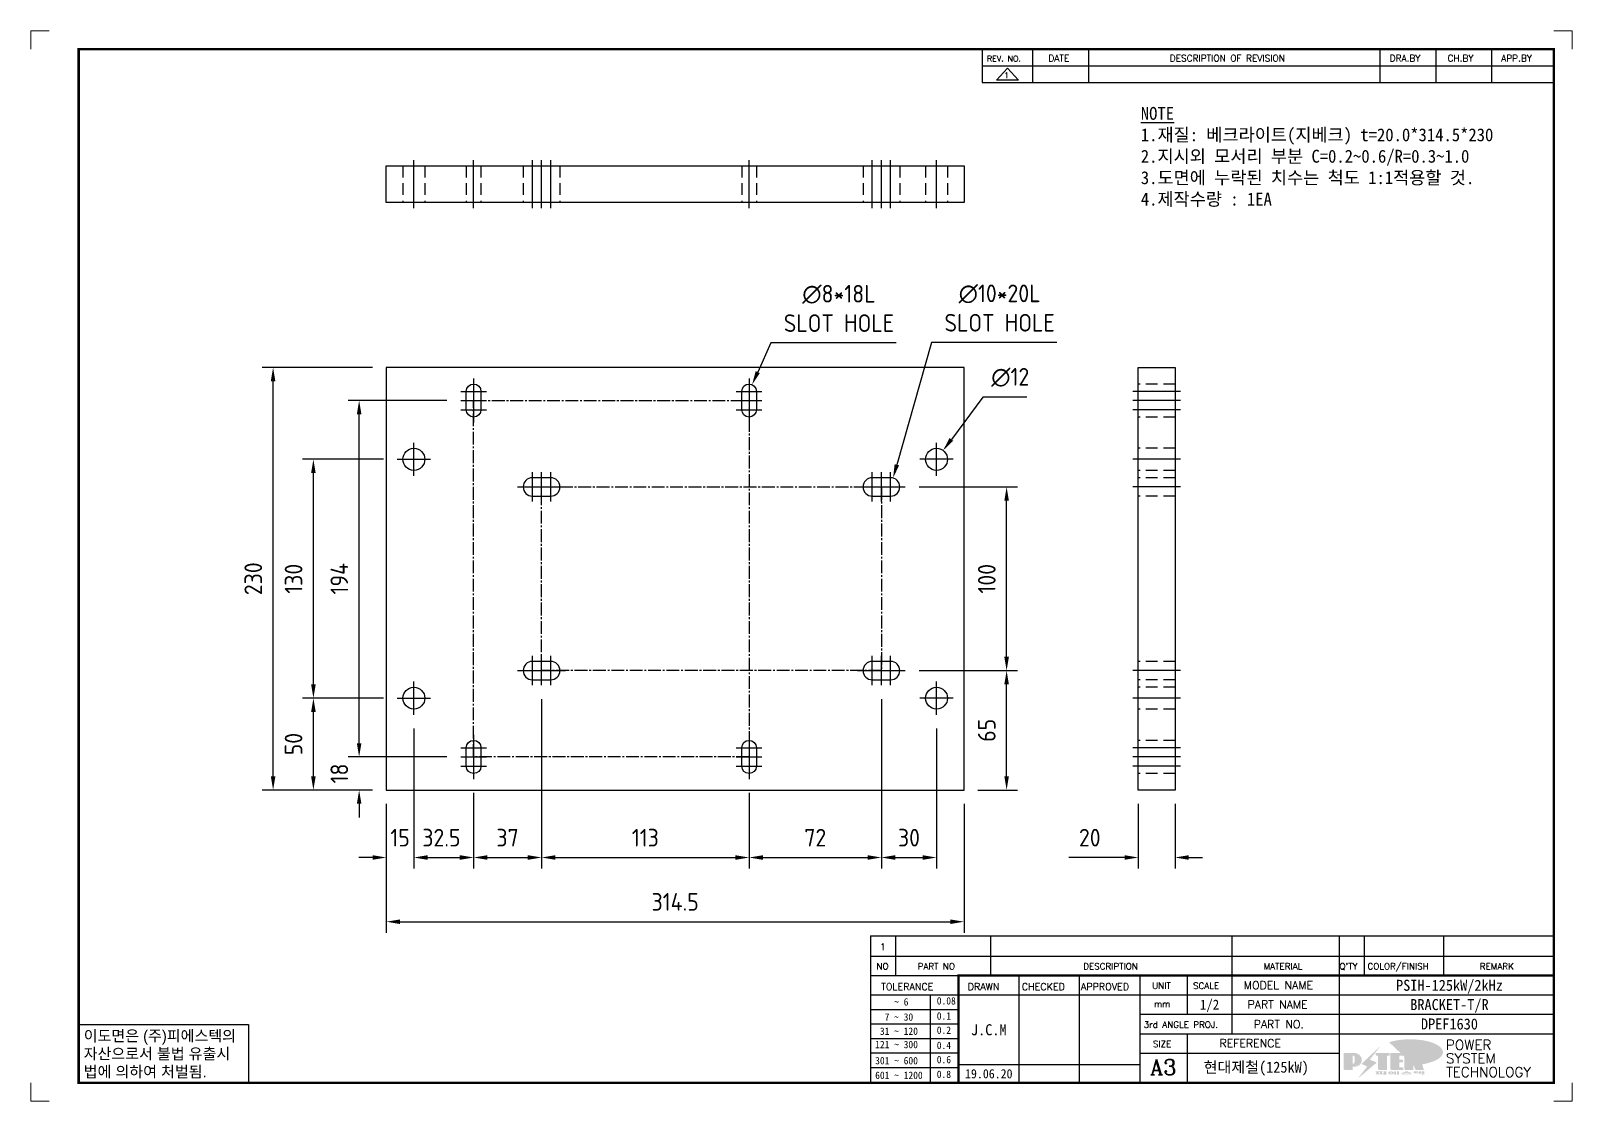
# Model space of a CAD drawing. Header units: millimetres. Extents: x 352 to 10586, y 0 to 3040.
# Drawn here: x 9747 to 10586, y 0 to 583 of the extents above; entities that cross this region are included whole.
import ezdxf
from ezdxf.enums import TextEntityAlignment as Align

# ---------------------------------------------------------------- set-up
doc = ezdxf.new("R2010")
doc.units = ezdxf.units.MM
for name, pattern in [('CENTER', [50.8, 31.75, -6.35, 6.35, -6.35]), ('CENTER1', [10, 7, -1, 1, -1]), ('HIDDEN', [9.525, 6.35, -3.175])]:
    doc.linetypes.add(name, pattern=pattern)
doc.layers.add('FORMAT-1', color=7, linetype='Continuous')
doc.layers.add('line', color=3, linetype='Continuous')
doc.styles.add('h1', font='')
doc.styles.add('HAN', font='')
doc.styles.add('RC', font='ROMANC.SHX')
doc.styles.add('ROMANT', font='romant')
doc.styles.add('RT', font='ROMANT.SHX', dxfattribs={"oblique": 15})
doc.styles.get("Standard").update_dxf_attribs({"font": 'ISOCP.SHX', "bigfont": 'WHGTXT.SHX'})
doc.styles.get('h1').set_extended_font_data('New Gulim')
doc.styles.get('HAN').set_extended_font_data('GulimChe')
doc.dimstyles.new('PS-3', dxfattribs={"dimscale": 3, "dimtxt": 3.2, "dimasz": 2.5, "dimexe": 2, "dimexo": 2.5, "dimgap": 2, "dimtad": 1, "dimtoh": 1, "dimrnd": 0.05, "dimzin": 12, "dimdsep": 46, "dimtxsty": 'Standard', "dimcen": 0, "dimclrt": 2, "dimazin": 3, "dimtfac": 1, "dimtofl": 0, "dimtmove": 0, "dimatfit": 3, "dimfxl": 0, "dimtolj": 1, "dimtzin": 0, "dimarcsym": 0})

# ---------------------------------------------------------------- blocks, each defined once
blk = doc.blocks.new('*D386')
at = {"color": 0, "lineweight": -2}
for p, q in [((9940.42, 161.86), (9940.42, 91.68)), ((10254.92, 161.86), (10254.92, 91.68)), ((9947.92, 97.68), (10247.42, 97.68))]:
    blk.add_line(p, q, dxfattribs=at)
at = {"color": 0}
for points in [[(9947.92, 98.93), (9947.92, 96.43), (9940.42, 97.68)], [(10247.42, 98.93), (10247.42, 96.43), (10254.92, 97.68)]]:
    blk.add_solid(points, dxfattribs=at)
at = {"layer": 'Defpoints', "color": 0}
for p in [(9940.42, 169.36), (10254.92, 169.36), (10254.92, 97.68)]:
    blk.add_point(p, dxfattribs=at)
at = {"color": 2, "insert": (10097.67, 108.48), "char_height": 9.6, "attachment_point": 5}
blk.add_mtext('\\A1;314.5', dxfattribs=at)
blk = doc.blocks.new('*D387')
at = {"color": 0, "lineweight": -2}
for p, q in [((9955.42, 202.86), (9955.42, 126.63)), ((9940.42, 161.86), (9940.42, 126.63)), ((9932.92, 132.63), (9925.42, 132.63)), ((9962.92, 132.63), (9970.42, 132.63))]:
    blk.add_line(p, q, dxfattribs=at)
at = {"color": 0}
for points in [[(9932.92, 133.88), (9932.92, 131.38), (9940.42, 132.63)], [(9962.92, 133.88), (9962.92, 131.38), (9955.42, 132.63)]]:
    blk.add_solid(points, dxfattribs=at)
at = {"layer": 'Defpoints', "color": 0}
for p in [(9955.42, 210.36), (9940.42, 169.36), (9955.42, 132.63)]:
    blk.add_point(p, dxfattribs=at)
at = {"color": 2, "insert": (9947.92, 143.43), "char_height": 9.6, "attachment_point": 5}
blk.add_mtext('\\A1;15', dxfattribs=at)
blk = doc.blocks.new('*D388')
at = {"color": 0, "lineweight": -2}
for p, q in [((9955.42, 202.86), (9955.42, 126.63)), ((9987.92, 167.86), (9987.92, 126.63)), ((9962.92, 132.63), (9980.42, 132.63))]:
    blk.add_line(p, q, dxfattribs=at)
at = {"color": 0}
for points in [[(9962.92, 133.88), (9962.92, 131.38), (9955.42, 132.63)], [(9980.42, 133.88), (9980.42, 131.38), (9987.92, 132.63)]]:
    blk.add_solid(points, dxfattribs=at)
at = {"layer": 'Defpoints', "color": 0}
for p in [(9955.42, 210.36), (9987.92, 175.36), (9987.92, 132.63)]:
    blk.add_point(p, dxfattribs=at)
at = {"color": 2, "insert": (9970.42, 143.43), "char_height": 9.6, "attachment_point": 5}
blk.add_mtext('\\A1;32.5', dxfattribs=at)
blk = doc.blocks.new('*D389')
at = {"color": 0, "lineweight": -2}
for p, q in [((10024.92, 218.86), (10024.92, 126.63)), ((9987.92, 167.86), (9987.92, 126.63)), ((9995.42, 132.63), (10017.42, 132.63))]:
    blk.add_line(p, q, dxfattribs=at)
at = {"color": 0}
for points in [[(9995.42, 133.88), (9995.42, 131.38), (9987.92, 132.63)], [(10017.42, 133.88), (10017.42, 131.38), (10024.92, 132.63)]]:
    blk.add_solid(points, dxfattribs=at)
at = {"layer": 'Defpoints', "color": 0}
for p in [(10024.92, 226.36), (9987.92, 175.36), (10024.92, 132.63)]:
    blk.add_point(p, dxfattribs=at)
at = {"color": 2, "insert": (10006.42, 143.43), "char_height": 9.6, "attachment_point": 5}
blk.add_mtext('\\A1;37', dxfattribs=at)
blk = doc.blocks.new('*D390')
at = {"color": 0, "lineweight": -2}
for p, q in [((10024.92, 218.86), (10024.92, 126.63)), ((10137.92, 167.86), (10137.92, 126.63)), ((10032.42, 132.63), (10130.42, 132.63))]:
    blk.add_line(p, q, dxfattribs=at)
at = {"color": 0}
for points in [[(10032.42, 133.88), (10032.42, 131.38), (10024.92, 132.63)], [(10130.42, 133.88), (10130.42, 131.38), (10137.92, 132.63)]]:
    blk.add_solid(points, dxfattribs=at)
at = {"layer": 'Defpoints', "color": 0}
for p in [(10024.92, 226.36), (10137.92, 175.36), (10137.92, 132.63)]:
    blk.add_point(p, dxfattribs=at)
at = {"color": 2, "insert": (10081.42, 143.43), "char_height": 9.6, "attachment_point": 5}
blk.add_mtext('\\A1;113', dxfattribs=at)
blk = doc.blocks.new('*D391')
at = {"color": 0, "lineweight": -2}
for p, q in [((10209.92, 218.86), (10209.92, 126.63)), ((10137.92, 167.86), (10137.92, 126.63)), ((10145.42, 132.63), (10202.42, 132.63))]:
    blk.add_line(p, q, dxfattribs=at)
at = {"color": 0}
for points in [[(10145.42, 133.88), (10145.42, 131.38), (10137.92, 132.63)], [(10202.42, 133.88), (10202.42, 131.38), (10209.92, 132.63)]]:
    blk.add_solid(points, dxfattribs=at)
at = {"layer": 'Defpoints', "color": 0}
for p in [(10209.92, 226.36), (10137.92, 175.36), (10209.92, 132.63)]:
    blk.add_point(p, dxfattribs=at)
at = {"color": 2, "insert": (10173.92, 143.43), "char_height": 9.6, "attachment_point": 5}
blk.add_mtext('\\A1;72', dxfattribs=at)
blk = doc.blocks.new('*D392')
at = {"color": 0, "lineweight": -2}
for p, q in [((10209.92, 218.86), (10209.92, 126.63)), ((10239.92, 202.86), (10239.92, 126.63)), ((10217.42, 132.63), (10232.42, 132.63))]:
    blk.add_line(p, q, dxfattribs=at)
at = {"color": 0}
for points in [[(10217.42, 133.88), (10217.42, 131.38), (10209.92, 132.63)], [(10232.42, 133.88), (10232.42, 131.38), (10239.92, 132.63)]]:
    blk.add_solid(points, dxfattribs=at)
at = {"layer": 'Defpoints', "color": 0}
for p in [(10209.92, 226.36), (10239.92, 210.36), (10239.92, 132.63)]:
    blk.add_point(p, dxfattribs=at)
at = {"color": 2, "insert": (10224.92, 143.43), "char_height": 9.6, "attachment_point": 5}
blk.add_mtext('\\A1;30', dxfattribs=at)
blk = doc.blocks.new('*D393')
at = {"color": 0, "lineweight": -2}
for p, q in [((9925.63, 194.86), (9925.63, 202.36)), ((9973.42, 187.36), (9919.63, 187.36)), ((9932.92, 169.36), (9919.63, 169.36)), ((9925.63, 161.86), (9925.63, 154.36))]:
    blk.add_line(p, q, dxfattribs=at)
at = {"color": 0}
for points in [[(9924.38, 194.86), (9926.88, 194.86), (9925.63, 187.36)], [(9924.38, 161.86), (9926.88, 161.86), (9925.63, 169.36)]]:
    blk.add_solid(points, dxfattribs=at)
at = {"layer": 'Defpoints', "color": 0}
for p in [(9925.63, 187.36), (9980.92, 187.36), (9940.42, 169.36)]:
    blk.add_point(p, dxfattribs=at)
at = {"color": 2, "insert": (9914.83, 178.36), "char_height": 9.6, "attachment_point": 5, "rotation": 90}
blk.add_mtext('\\A1;18', dxfattribs=at)
blk = doc.blocks.new('*D394')
at = {"color": 0, "lineweight": -2}
for p, q in [((9973.42, 381.36), (9919.63, 381.36)), ((9925.63, 194.86), (9925.63, 373.86)), ((9973.42, 187.36), (9919.63, 187.36))]:
    blk.add_line(p, q, dxfattribs=at)
at = {"color": 0}
for points in [[(9924.38, 373.86), (9926.88, 373.86), (9925.63, 381.36)], [(9924.38, 194.86), (9926.88, 194.86), (9925.63, 187.36)]]:
    blk.add_solid(points, dxfattribs=at)
at = {"layer": 'Defpoints', "color": 0}
for p in [(9925.63, 381.36), (9980.92, 381.36), (9980.92, 187.36)]:
    blk.add_point(p, dxfattribs=at)
at = {"color": 2, "insert": (9914.83, 284.36), "char_height": 9.6, "attachment_point": 5, "rotation": 90}
blk.add_mtext('\\A1;194', dxfattribs=at)
blk = doc.blocks.new('*D395')
at = {"color": 0, "lineweight": -2}
for p, q in [((9938.92, 219.36), (9894.73, 219.36)), ((9900.73, 176.86), (9900.73, 211.86)), ((9932.92, 169.36), (9894.73, 169.36))]:
    blk.add_line(p, q, dxfattribs=at)
at = {"color": 0}
for points in [[(9899.48, 211.86), (9901.98, 211.86), (9900.73, 219.36)], [(9899.48, 176.86), (9901.98, 176.86), (9900.73, 169.36)]]:
    blk.add_solid(points, dxfattribs=at)
at = {"layer": 'Defpoints', "color": 0}
for p in [(9900.73, 219.36), (9946.42, 219.36), (9940.42, 169.36)]:
    blk.add_point(p, dxfattribs=at)
at = {"color": 2, "insert": (9889.93, 194.36), "char_height": 9.6, "attachment_point": 5, "rotation": 90}
blk.add_mtext('\\A1;50', dxfattribs=at)
blk = doc.blocks.new('*D396')
at = {"color": 0, "lineweight": -2}
for p, q in [((9938.92, 349.36), (9894.73, 349.36)), ((9900.73, 226.86), (9900.73, 341.86)), ((9938.92, 219.36), (9894.73, 219.36))]:
    blk.add_line(p, q, dxfattribs=at)
at = {"color": 0}
for points in [[(9899.48, 341.86), (9901.98, 341.86), (9900.73, 349.36)], [(9899.48, 226.86), (9901.98, 226.86), (9900.73, 219.36)]]:
    blk.add_solid(points, dxfattribs=at)
at = {"layer": 'Defpoints', "color": 0}
for p in [(9900.73, 349.36), (9946.42, 349.36), (9946.42, 219.36)]:
    blk.add_point(p, dxfattribs=at)
at = {"color": 2, "insert": (9889.93, 284.36), "char_height": 9.6, "attachment_point": 5, "rotation": 90}
blk.add_mtext('\\A1;130', dxfattribs=at)
blk = doc.blocks.new('*D397')
at = {"color": 0, "lineweight": -2}
for p, q in [((9932.92, 399.36), (9872.8, 399.36)), ((9878.8, 176.86), (9878.8, 391.86)), ((9932.92, 169.36), (9872.8, 169.36))]:
    blk.add_line(p, q, dxfattribs=at)
at = {"color": 0}
for points in [[(9877.55, 391.86), (9880.05, 391.86), (9878.8, 399.36)], [(9877.55, 176.86), (9880.05, 176.86), (9878.8, 169.36)]]:
    blk.add_solid(points, dxfattribs=at)
at = {"layer": 'Defpoints', "color": 0}
for p in [(9878.8, 399.36), (9940.42, 399.36), (9940.42, 169.36)]:
    blk.add_point(p, dxfattribs=at)
at = {"color": 2, "insert": (9868, 284.36), "char_height": 9.6, "attachment_point": 5, "rotation": 90}
blk.add_mtext('\\A1;230', dxfattribs=at)
blk = doc.blocks.new('*D398')
at = {"color": 0, "lineweight": -2}
for p, q in [((10230.42, 234.36), (10284.07, 234.36)), ((10278.07, 176.86), (10278.07, 226.86)), ((10262.42, 169.36), (10284.07, 169.36))]:
    blk.add_line(p, q, dxfattribs=at)
at = {"color": 0}
for points in [[(10276.82, 226.86), (10279.32, 226.86), (10278.07, 234.36)], [(10276.82, 176.86), (10279.32, 176.86), (10278.07, 169.36)]]:
    blk.add_solid(points, dxfattribs=at)
at = {"layer": 'Defpoints', "color": 0}
for p in [(10222.92, 234.36), (10278.07, 234.36), (10254.92, 169.36)]:
    blk.add_point(p, dxfattribs=at)
at = {"color": 2, "insert": (10267.27, 201.86), "char_height": 9.6, "attachment_point": 5, "rotation": 90}
blk.add_mtext('\\A1;65', dxfattribs=at)
blk = doc.blocks.new('*D399')
at = {"color": 0, "lineweight": -2}
for p, q in [((10230.42, 334.36), (10284.07, 334.36)), ((10278.07, 241.86), (10278.07, 326.86)), ((10230.42, 234.36), (10284.07, 234.36))]:
    blk.add_line(p, q, dxfattribs=at)
at = {"color": 0}
for points in [[(10276.82, 326.86), (10279.32, 326.86), (10278.07, 334.36)], [(10276.82, 241.86), (10279.32, 241.86), (10278.07, 234.36)]]:
    blk.add_solid(points, dxfattribs=at)
at = {"layer": 'Defpoints', "color": 0}
for p in [(10222.92, 334.36), (10278.07, 334.36), (10222.92, 234.36)]:
    blk.add_point(p, dxfattribs=at)
at = {"color": 2, "insert": (10267.27, 284.36), "char_height": 9.6, "attachment_point": 5, "rotation": 90}
blk.add_mtext('\\A1;100', dxfattribs=at)
blk = doc.blocks.new('*D400')
at = {"color": 0, "lineweight": -2}
for p, q in [((10349.75, 161.86), (10349.75, 126.63)), ((10369.75, 161.86), (10369.75, 126.63)), ((10342.25, 132.63), (10311.94, 132.63)), ((10377.25, 132.63), (10384.75, 132.63))]:
    blk.add_line(p, q, dxfattribs=at)
at = {"color": 0}
for points in [[(10342.25, 133.88), (10342.25, 131.38), (10349.75, 132.63)], [(10377.25, 133.88), (10377.25, 131.38), (10369.75, 132.63)]]:
    blk.add_solid(points, dxfattribs=at)
at = {"layer": 'Defpoints', "color": 0}
for p in [(10349.75, 169.36), (10369.75, 169.36), (10349.75, 132.63)]:
    blk.add_point(p, dxfattribs=at)
at = {"color": 2, "insert": (10323.34, 143.43), "char_height": 9.6, "attachment_point": 5}
blk.add_mtext('\\A1;20', dxfattribs=at)
blk = doc.blocks.new('*D401')
at = {"color": 0, "lineweight": -2}
for p, q in [((10265.13, 383.17), (10247.99, 360.18)), ((10288.99, 383.17), (10265.13, 383.17))]:
    blk.add_line(p, q, dxfattribs=at)
at = {"color": 0}
blk.add_solid([(10246.99, 360.93), (10248.99, 359.43), (10243.5, 354.17)], dxfattribs=at)
at = {"layer": 'Defpoints', "color": 0}
for p in [(10243.5, 354.17), (10236.33, 344.55)]:
    blk.add_point(p, dxfattribs=at)
at = {"color": 2, "insert": (10280.06, 393.97), "char_height": 9.6, "attachment_point": 5}
blk.add_mtext('\\A1;∅12', dxfattribs=at)
blk = doc.blocks.new('*D402')
at = {"color": 0, "lineweight": -2}
for p, q in [((10149.67, 412.7), (10142.6, 396.86)), ((10217.93, 412.7), (10149.67, 412.7))]:
    blk.add_line(p, q, dxfattribs=at)
at = {"color": 0}
blk.add_solid([(10141.46, 397.37), (10143.74, 396.35), (10139.55, 390.01)], dxfattribs=at)
at = {"layer": 'Defpoints', "color": 0}
for p in [(10139.55, 390.01), (10136.29, 382.71)]:
    blk.add_point(p, dxfattribs=at)
at = {"color": 2, "insert": (10186.8, 431.5), "char_height": 9.6, "attachment_point": 5}
blk.add_mtext('\\A1;∅8*18L\\PSLOT HOLE', dxfattribs=at)
blk = doc.blocks.new('*D403')
at = {"color": 0, "lineweight": -2}
for p, q in [((10237.14, 412.89), (10218.32, 346.39)), ((10305.4, 412.89), (10237.14, 412.89))]:
    blk.add_line(p, q, dxfattribs=at)
at = {"color": 0}
blk.add_solid([(10217.12, 346.73), (10219.52, 346.05), (10216.28, 339.17)], dxfattribs=at)
at = {"layer": 'Defpoints', "color": 0}
for p in [(10216.28, 339.17), (10213.56, 329.55)]:
    blk.add_point(p, dxfattribs=at)
at = {"color": 2, "insert": (10274.27, 431.7), "char_height": 9.6, "attachment_point": 5}
blk.add_mtext('\\A1;∅10*20L\\PSLOT HOLE', dxfattribs=at)
blk = doc.blocks.new('t3')
for p, q in [((0, 15.88), (46.25, 15.88)), ((0, 15.88), (0, 0)), ((46.25, 15.88), (46.25, 0)), ((0, 0), (46.25, 0))]:
    blk.add_line(p, q)
at = {"color": 1, "style": 'h1'}
for s, p in [('이도면은 (주)피에스텍의', (1.4, 11.29)), ('자산으로서 불법 유출시', (1.4, 6.41)), ('법에 의하여 처벌됨.', (1.4, 1.52))]:
    blk.add_text(s, height=3, dxfattribs=at).set_placement(p)
blk = doc.blocks.new('new LOGO')
at = {"layer": 'line'}
h = blk.add_hatch(color=1, dxfattribs=at)
h.paths.add_polyline_path([(41.5, 16.4), (54.3, 16.4, 1), (54.3, 82.9), (0, 82.9), (0, -0.1), (41.5, -0.1)])
h.paths.add_polyline_path([(41.5, 27.9), (41.5, 71.9), (43.6, 71.9, -0.414214), (54.6, 60.9), (54.6, 38.9, -0.414214), (43.6, 27.9)], flags=16)
h.paths.add_polyline_path([(214.7, 71.9), (227.5, 71.9), (227.5, 82.9), (159.7, 82.9), (159.7, 71.9), (172.5, 71.9), (172.5, -0.1), (214.7, -0.1)])
h.paths.add_polyline_path([(276, 37.4), (294.8, 37.4), (294.8, 49.1), (276, 49.1), (276, 71.9), (294.8, 71.9), (294.8, 82.9), (234.5, 82.9), (234.5, -0.1), (297, -0.1), (297, 10.9), (276, 10.9)])
h.paths.add_polyline_path([(347.2, 35.2), (359.7, -0.1), (400.5, -0.1), (379.6, 66.8), (399.7, 82.9), (380.6, 82.9), (347.2, 61.6), (347.2, 82.9), (305.5, 82.9), (305.5, -0.1), (347.2, -0.1)])
h = blk.add_hatch(color=250, dxfattribs=at)
h.paths.add_polyline_path([(44.5, 69.4), (46.6, 69.4, -0.129793), (52, 68, 0.221832), (43.6, 71.9), (41.5, 71.9), (41.5, 27.9), (43.6, 27.9, 0.02048), (44.5, 28)], flags=17)
h.paths.add_polyline_path([(44.5, 13.9), (57.3, 13.9, 0.72362), (77.1, 73.9, -0.679777), (54.3, 16.4), (41.5, 16.4), (41.5, -0.1), (3, -0.1), (3, -2.6), (44.5, -2.6)])
h.paths.add_polyline_path([(117.9, 14.2), (71.5, -44.4), (77.1, -39.6), (120.8, 15.6), (92, 28.9), (173.3, 106), (177.5, 111.4), (89.1, 27.6)])
h.paths.add_polyline_path([(162.7, 71.9), (162.7, 69.4), (172.5, 69.4), (172.5, 71.9)], flags=17)
h.paths.add_polyline_path([(217.7, 69.4), (230.5, 69.4), (230.5, 80.4), (227.5, 80.4), (227.5, 71.9), (214.7, 71.9), (214.7, -0.1), (175.5, -0.1), (175.5, -2.6), (217.7, -2.6)])
h.paths.add_polyline_path([(297.8, 46.6), (294.8, 46.6), (294.8, 37.4), (276, 37.4), (276, 10.9), (279, 10.9), (279, 34.9), (297.8, 34.9)])
h.paths.add_polyline_path([(300, 8.4), (297, 8.4), (297, -0.1), (237.5, -0.1), (237.5, -2.6), (300, -2.6)])
h.paths.add_polyline_path([(297.8, 80.4), (294.8, 80.4), (294.8, 71.9), (276, 71.9), (276, 49.1), (279, 49.1), (279, 69.4), (297.8, 69.4)])
h.paths.add_polyline_path([(350.2, 80.4), (347.2, 80.4), (347.2, 61.6), (350.2, 63.5)])
h.paths.add_polyline_path([(350.2, 26.7), (347.2, 35.2), (347.2, -0.1), (308.5, -0.1), (308.5, -2.6), (350.2, -2.6)])
h.paths.add_polyline_path([(402.7, 80.4), (396.5, 80.4), (379.6, 66.8), (400.5, -0.1), (361.8, -0.1), (362.7, -2.6), (403.5, -2.6), (382.6, 64.3)])
blk.add_hatch(color=5, dxfattribs=at).paths.add_polyline_path([(166.3, 35), (131, 49), (180.4, 112.7), (92, 28.9), (120.8, 15.6), (74.4, -43)])
h = blk.add_hatch(color=253, dxfattribs=at)
edge = h.paths.add_edge_path()
edge.add_ellipse((333.9, 86.4), major_axis=(-165.9, 0), ratio=0.39426, start_angle=111.51268, end_angle=334.46902)
edge.add_ellipse((314.1, 81.2), major_axis=(-153.7, 0), ratio=0.40699, start_angle=121.30662, end_angle=327.74369, ccw=False)
edge.add_line((394, 27.8), (394.7, 25.6))
h = blk.add_hatch(color=250, dxfattribs=at)
edge = h.paths.add_edge_path()
edge.add_ellipse((237.8, -17.6), major_axis=(-14.3, 0), ratio=0.526336, start_angle=192.2456, end_angle=269.07481)
edge.add_line((238.1, -10.1), (237.6, -10.1))
edge.add_ellipse((237.8, -17.6), major_axis=(-14.3, 0), ratio=0.526336, start_angle=270.92519, end_angle=449.07481)
edge.add_line((237.6, -25.1), (238.1, -25.1))
edge.add_ellipse((237.8, -17.6), major_axis=(-14.3, 0), ratio=0.526336, start_angle=450.92519, end_angle=527.7544)
edge.add_line((251.7, -19.2), (254.1, -19.2))
edge.add_line((254.1, -19.2), (254.1, -27.1))
edge.add_line((254.1, -27.1), (263.1, -27.1))
edge.add_line((263.1, -27.1), (263.1, -10.1))
edge.add_line((263.1, -10.1), (254.1, -10.1))
edge.add_line((254.1, -10.1), (254.1, -16))
edge.add_line((254.1, -16), (251.7, -16))
h.paths.add_polyline_path([(241, -16.4), (241, -18.7, -1), (234.4, -18.7), (234.4, -16.4, -1)], flags=16)
h.paths.add_polyline_path([(278.2, -10.1), (268.1, -10.1), (268.1, -27.1), (278.2, -27.1)])
h.paths.add_polyline_path([(310.3, -10.1), (310.3, -11.1, -0.157169), (289.3, -17.5), (294, -19.9, 0.128407), (316.3, -15.9, 0.128407), (338.6, -19.9), (343.3, -17.5, -0.157169), (322.2, -11.1), (322.2, -10.1)])
h.paths.add_polyline_path([(342.1, -25.1), (342.1, -22.3), (290.4, -22.3), (290.4, -25.1)])
h.paths.add_polyline_path([(352, -10.1), (352, -16.2, 0.414214), (354, -18.2), (378.7, -18.2), (378.7, -19.6), (390.2, -19.6), (390.2, -10.1), (378.7, -10.1), (378.7, -13.6), (374.7, -13.6), (374.7, -15.1), (378.7, -15.1), (378.7, -16.2), (364.7, -16.2), (364.7, -15.1), (371.2, -15.1), (371.2, -13.6), (364.7, -13.6), (364.7, -12.6), (374.7, -12.6), (374.7, -10.1)])
h.paths.add_polyline_path([(393.8, -10.1), (393.8, -19.6), (405, -19.6), (405, -10.1)])
h.paths.add_polyline_path([(405, -27.1), (405, -20.9), (356.8, -20.9), (356.8, -23), (391.8, -23), (391.8, -27.1)])
h.paths.add_polyline_path([(200.4, -10.1), (200.4, -22.3), (193.2, -22.3), (193.2, -12.6), (196.6, -12.6), (196.6, -10.1), (161, -10.1), (161, -12.6), (164.5, -12.6), (164.5, -22.3), (161, -22.3), (161, -25.1), (200.4, -25.1), (200.4, -27.1), (213.9, -27.1), (213.9, -10.1)])
h.paths.add_polyline_path([(182, -12.6), (175.6, -12.6), (175.6, -22.3), (182, -22.3)], flags=17)
blk = doc.blocks.new('format-3')
at = {"color": 3, "lineweight": 9}
for p, q in [((0, 286.3), (0, 291.3)), ((5, 291.3), (0, 291.3)), ((414.5, 291.3), (419.5, 291.3)), ((419.5, 286.3), (419.5, 291.3)), ((0, 5), (0, 0)), ((419.5, 5), (419.5, 0)), ((5, 0), (0, 0)), ((414.5, 0), (419.5, 0))]:
    blk.add_line(p, q, dxfattribs=at)
at = {"color": 180}
for p, q in [((258.97, 281.75), (258.97, 286.3)), ((272.71, 281.75), (272.71, 286.3)), ((287.94, 281.75), (287.94, 286.3)), ((367.22, 281.75), (367.22, 286.3)), ((382.45, 281.75), (382.45, 286.3)), ((397.61, 281.75), (397.61, 286.3)), ((258.97, 281.75), (414.5, 281.75)), ((228.5, 39.49), (228.5, 5)), ((228.5, 39.49), (414.5, 39.49)), ((235.29, 39.49), (235.29, 34.21)), ((261.24, 34.21), (261.24, 39.49)), ((326.9, 39.49), (326.9, 34.21)), ((356.11, 39.49), (356.11, 34.21)), ((362.93, 39.49), (362.93, 34.21)), ((384.48, 39.49), (384.48, 34.21)), ((228.5, 34.21), (252.48, 34.21)), ((268.96, 5), (268.96, 34.21)), ((285.45, 5), (285.45, 34.21)), ((301.94, 5), (301.94, 34.21)), ((314.72, 34.21), (314.72, 23.65)), ((326.9, 34.21), (326.9, 18.37)), ((356.11, 34.21), (356.11, 5)), ((228.5, 28.93), (252.48, 28.93)), ((244.89, 5.23), (244.89, 28.93)), ((252.48, 28.93), (414.5, 28.93)), ((228.5, 24.98), (252.48, 24.98)), ((228.5, 21.03), (252.48, 21.03)), ((301.94, 23.65), (414.5, 23.65)), ((228.5, 17.08), (252.48, 17.08)), ((301.94, 18.37), (414.5, 18.37)), ((314.72, 18.37), (314.72, 5)), ((228.5, 13.13), (252.48, 13.13)), ((301.94, 13.09), (356.11, 13.09)), ((228.5, 9.18), (252.48, 9.18)), ((252.48, 9.95), (301.94, 9.95))]:
    blk.add_line(p, q, dxfattribs=at)
at = {"const_width": 0.7}
blk.add_lwpolyline([(252.48, 5), (252.48, 34.21), (414.5, 34.21)], dxfattribs=at)
at = {"layer": 'FORMAT-1', "const_width": 0.7}
blk.add_lwpolyline([(13, 5), (13, 286.3), (414.5, 286.3), (414.5, 5)], close=True, dxfattribs=at)
blk.add_blockref('t3', (13, 5))
at = {"xscale": 0.05400000000000027, "yscale": 0.05400000000000027, "zscale": 0.05400000000000027}
blk.add_blockref('new LOGO', (357.35, 8.65), dxfattribs=at)
at = {"color": 2}
for s, height, style, p in [('REV. NO.', 1.56, 'RC', (260.23, 282.95)), ('DATE', 1.788, 'RC', (276.95, 282.94)), ('DESCRIPTION OF REVISION', 1.7875, 'RC', (309.98, 282.94)), ('DRA.BY', 1.788, 'RC', (369.83, 282.94)), ('CH.BY', 1.788, 'RC', (385.59, 282.94)), ('APP.BY', 1.788, 'RC', (400.18, 282.94)), ('COLOR/FINISH', 1.7424, 'RC', (363.8, 35.83)), ('NO', 1.742, 'RC', (230.16, 35.83)), ('PART NO', 1.742, 'RC', (241.36, 35.83)), ('DESCRIPTION', 1.7424, 'RC', (286.43, 35.83)), ('MATERIAL', 1.742, 'RC', (335.52, 35.83)), ("Q'TY", 1.742, 'RC', (356.17, 35.83)), ('REMARK', 1.742, 'RC', (394.37, 35.83)), (' TOLERANCE', 1.9, 'RC', (230.11, 30.22)), ('DRAWN', 1.9, 'RC', (255, 30.22)), ('CHECKED', 1.9, 'RC', (269.71, 30.22)), ('APPROVED', 1.9, 'RC', (285.8, 30.22)), ('UNIT', 1.742, 'RC', (305.19, 30.55)), ('SCALE', 1.742, 'RC', (316.32, 30.55)), ('MODEL NAME', 2.178, 'RC', (330.12, 30.46)), ('    ~ 6', 2, 'HAN', (229.8, 26.03)), ('0.08', 2, 'HAN', (246.57, 26.31)), ('mm', 1.742, 'RC', (305.67, 25.56)), ('PART NAME', 2.178, 'RC', (331.17, 25.24)), ('  7 ~ 30', 2, 'HAN', (229.8, 21.91)), ('0.1', 2, 'HAN', (246.57, 22.2)), ('3rd ANGLE PROJ.', 1.7424, 'RC', (302.87, 19.97)), ('PART NO.', 2.178, 'RC', (332.84, 19.85)), (' 31 ~ 120', 2, 'HAN', (229.8, 18.04)), ('0.2', 2, 'HAN', (246.57, 18.32)), ('REFERENCE', 2.178, 'RC', (323.52, 14.69)), ('121 ~ 300', 2, 'HAN', (229.8, 14.42)), ('0.4', 2, 'HAN', (246.57, 14.2)), ('SIZE', 1.742, 'RC', (305.39, 14.71)), ('301 ~ 600', 2, 'HAN', (229.8, 10.04)), ('0.6', 2, 'HAN', (246.57, 10.32)), ('601 ~ 1200', 2, 'HAN', (229.8, 6.05)), ('0.8', 2, 'HAN', (246.57, 6.33))]:
    blk.add_text(s, height=height, dxfattribs=dict(at, style=style)).set_placement(p)
at = {"style": 'ROMANT'}
for s, p in [('POWER', (385.15, 13.96)), ('SYSTEM', (385.15, 10.31)), ('TECHNOLOGY', (385.15, 6.56))]:
    blk.add_text(s, height=2.7, dxfattribs=at).set_placement(p)
at = {"color": 2, "lineweight": 25, "style": 'RC'}
blk.add_text('A3', height=4.182, dxfattribs=at).set_placement((304.61, 7.14))
at = {"style": 'HAN'}
for tag, height, p in [('MODEL-NAME', 3, (386.1, 31.53)), ('SCALE', 2.7, (320.81, 26.29)), ('PART-NAME', 3, (386.1, 26.29)), ('CH-BY', 3, (277.21, 19.44)), ('PART-NO', 3, (386.1, 21.01)), ('DRA-BY', 3, (260.72, 19.44)), ('APP-BY', 3, (293.7, 19.44)), ('DRA-DATE', 2.5, (260.72, 7.47)), ('CH-DATE', 2.5, (277.21, 7.47)), ('APP-DATE', 2.5, (293.7, 7.47)), ('관련업체', 3, (333.52, 9.26))]:
    blk.add_attdef(tag, text='', height=height, dxfattribs=at).set_placement(p, align=Align.MIDDLE_CENTER)
blk = doc.blocks.new('no3')
at = {"color": 180}
for p, q in [((0, 5.5), (0, 0)), ((0, 5.5), (186, 5.5)), ((6.79, 5.5), (6.79, 0)), ((32.74, 0.11), (32.74, 5.5)), ((98.4, 5.5), (98.4, 0)), ((127.61, 5.5), (127.61, 0)), ((134.43, 5.5), (134.43, 0)), ((155.98, 5.5), (155.98, 0))]:
    blk.add_line(p, q, dxfattribs=at)
at = {"color": 2, "style": 'HAN'}
for tag, p in [('PART-NO', (19.76, 2.75)), ('MATERIAL', (111.38, 2.75)), ("Q'TY", (131.02, 2.75)), ('COLOR/FINISH', (145.2, 2.75)), ('REMARK', (170.76, 2.75))]:
    blk.add_attdef(tag, text='', height=2.9, dxfattribs=at).set_placement(p, align=Align.MIDDLE_CENTER)
blk.add_attdef('DESCRIPTION', text='', height=2.9, dxfattribs=at).set_placement((34.51, 2.75), align=Align.MIDDLE_LEFT)
at = {"color": 2, "style": 'RT', "oblique": 15}
blk.add_attdef('NO', text='', height=1.74, dxfattribs=at).set_placement((3.38, 2.51), align=Align.MIDDLE_CENTER)
blk = doc.blocks.new('re3')
at = {"color": 180}
for p, q in [((0, 0), (0, -4.55)), ((6.87, -0.64), (3.86, -3.91)), ((9.88, -3.91), (3.86, -3.91)), ((6.87, -0.64), (9.88, -3.91)), ((13.74, -4.55), (13.74, 0)), ((28.97, -4.55), (28.97, 0)), ((108.25, -4.55), (108.25, 0)), ((123.49, -4.55), (123.49, 0)), ((138.64, -4.55), (138.64, 0)), ((0, -4.55), (155.53, -4.55))]:
    blk.add_line(p, q, dxfattribs=at)
at = {"color": 2, "style": 'RC', "oblique": 15}
blk.add_attdef('REV.NO', text='', height=1.56, dxfattribs=at).set_placement((6.59, -2.56), align=Align.MIDDLE_CENTER)
blk.add_attdef('-1', text='', height=1.56, dxfattribs=at).set_placement((9.37, -1.66), align=Align.MIDDLE_LEFT)
at = {"color": 2, "style": 'HAN'}
for tag, p in [('REV.-DATE', (21.36, -2.28)), ('DRA.BY', (115.87, -2.28)), ('CH.BY', (131.07, -2.28)), ('APP.BY', (147.09, -2.28))]:
    blk.add_attdef(tag, text='', height=2.5, dxfattribs=at).set_placement(p, align=Align.MIDDLE_CENTER)
blk.add_attdef('DESCRIPTION-OF-REVISION', text='', height=2.5, dxfattribs=at).set_placement((31.61, -2.28), align=Align.MIDDLE_LEFT)

msp = doc.modelspace()

# ---------------------------------------------------------------- linework, layer by layer
at = {"color": 1, "linetype": 'CENTER'}
for p, q in [((9955.417, 486.148, -0.009), (9955.417, 512.148, -0.009)), ((9987.917, 486.148, -0.009), (9987.917, 512.148, -0.009)), ((10019.917, 486.148, -0.009), (10019.917, 512.148, -0.009)), ((10024.917, 486.148, -0.009), (10024.917, 512.148, -0.009)), ((10029.917, 486.148, -0.009), (10029.917, 512.148, -0.009)), ((10137.917, 486.148, -0.009), (10137.917, 512.148, -0.009)), ((10204.917, 486.148, -0.009), (10204.917, 512.148, -0.009)), ((10209.917, 486.148, -0.009), (10209.917, 512.148, -0.009)), ((10214.917, 486.148, -0.009), (10214.917, 512.148, -0.009)), ((10239.917, 486.148, -0.009), (10239.917, 512.148, -0.009)), ((9980.917, 386.361, -0.009), (9994.917, 386.361, -0.009)), ((9987.917, 393.361, -0.009), (9987.917, 369.361, -0.009)), ((10130.917, 386.361, -0.009), (10144.917, 386.361, -0.009)), ((10137.917, 393.361, -0.009), (10137.917, 369.361, -0.009)), ((10372.75, 386.361, -0.009), (10346.75, 386.361, -0.009)), ((9980.917, 381.361, -0.009), (9994.917, 381.361, -0.009)), ((10130.917, 381.361, -0.009), (10144.917, 381.361, -0.009)), ((10372.75, 381.361, -0.009), (10346.75, 381.361, -0.009)), ((9980.917, 376.361, -0.009), (9994.917, 376.361, -0.009)), ((10130.917, 376.361, -0.009), (10144.917, 376.361, -0.009)), ((10372.75, 376.361, -0.009), (10346.75, 376.361, -0.009)), ((9955.417, 340.361, -0.009), (9955.417, 358.361, -0.009)), ((10239.917, 340.361, -0.009), (10239.917, 358.361, -0.009)), ((9946.417, 349.361, -0.009), (9964.417, 349.361, -0.009)), ((10248.917, 349.361, -0.009), (10230.917, 349.361, -0.009)), ((10372.75, 349.361, -0.009), (10346.75, 349.361, -0.009)), ((10019.917, 326.361, -0.009), (10019.917, 342.361, -0.009)), ((10024.917, 326.361, -0.009), (10024.917, 342.361, -0.009)), ((10029.917, 326.361, -0.009), (10029.917, 342.361, -0.009)), ((10204.917, 326.361, -0.009), (10204.917, 342.361, -0.009)), ((10209.917, 326.361, -0.009), (10209.917, 342.361, -0.009)), ((10214.917, 326.361, -0.009), (10214.917, 342.361, -0.009)), ((10011.917, 334.361, -0.009), (10037.917, 334.361, -0.009)), ((10196.917, 334.361, -0.009), (10222.917, 334.361, -0.009)), ((10372.75, 334.361, -0.009), (10346.75, 334.361, -0.009)), ((10019.917, 226.361, -0.009), (10019.917, 242.361, -0.009)), ((10024.917, 226.361, -0.009), (10024.917, 242.361, -0.009)), ((10029.917, 226.361, -0.009), (10029.917, 242.361, -0.009)), ((10204.917, 226.361, -0.009), (10204.917, 242.361, -0.009)), ((10209.917, 226.361, -0.009), (10209.917, 242.361, -0.009)), ((10214.917, 226.361, -0.009), (10214.917, 242.361, -0.009)), ((9955.417, 210.361, -0.009), (9955.417, 228.361, -0.009)), ((10011.917, 234.361, -0.009), (10037.917, 234.361, -0.009)), ((10196.917, 234.361, -0.009), (10222.917, 234.361, -0.009)), ((10239.917, 210.361, -0.009), (10239.917, 228.361, -0.009)), ((10372.75, 234.361, -0.009), (10346.75, 234.361, -0.009)), ((9946.417, 219.361, -0.009), (9964.417, 219.361, -0.009)), ((10248.917, 219.361, -0.009), (10230.917, 219.361, -0.009)), ((10372.75, 219.361, -0.009), (10346.75, 219.361, -0.009)), ((9987.917, 199.361, -0.009), (9987.917, 175.361, -0.009)), ((10137.917, 199.361, -0.009), (10137.917, 175.361, -0.009)), ((9980.917, 192.361, -0.009), (9994.917, 192.361, -0.009)), ((9980.917, 187.361, -0.009), (9994.917, 187.361, -0.009)), ((10130.917, 192.361, -0.009), (10144.917, 192.361, -0.009)), ((10130.917, 187.361, -0.009), (10144.917, 187.361, -0.009)), ((10372.75, 192.361, -0.009), (10346.75, 192.361, -0.009)), ((10372.75, 187.361, -0.009), (10346.75, 187.361, -0.009)), ((9980.917, 182.361, -0.009), (9994.917, 182.361, -0.009)), ((10130.917, 182.361, -0.009), (10144.917, 182.361, -0.009)), ((10372.75, 182.361, -0.009), (10346.75, 182.361, -0.009))]:
    msp.add_line(p, q, dxfattribs=at)
at = {"color": 2, "linetype": 'HIDDEN'}
for p, q in [((9949.417, 509.148, -0.009), (9949.417, 489.148, -0.009)), ((9961.417, 509.148, -0.009), (9961.417, 489.148, -0.009)), ((9983.917, 509.148, -0.009), (9983.917, 489.148, -0.009)), ((9991.917, 509.148, -0.009), (9991.917, 489.148, -0.009)), ((10014.917, 509.148, -0.009), (10014.917, 489.148, -0.009)), ((10034.917, 509.148, -0.009), (10034.917, 489.148, -0.009)), ((10133.917, 509.148, -0.009), (10133.917, 489.148, -0.009)), ((10141.917, 509.148, -0.009), (10141.917, 489.148, -0.009)), ((10199.917, 509.148, -0.009), (10199.917, 489.148, -0.009)), ((10219.917, 509.148, -0.009), (10219.917, 489.148, -0.009)), ((10233.917, 509.148, -0.009), (10233.917, 489.148, -0.009)), ((10245.917, 509.148, -0.009), (10245.917, 489.148, -0.009)), ((10369.75, 390.361, -0.009), (10349.75, 390.361, -0.009)), ((10369.75, 372.361, -0.009), (10349.75, 372.361, -0.009)), ((10369.75, 355.361, -0.009), (10349.75, 355.361, -0.009)), ((10369.75, 343.361, -0.009), (10349.75, 343.361, -0.009)), ((10369.75, 339.361, -0.009), (10349.75, 339.361, -0.009)), ((10369.75, 329.361, -0.009), (10349.75, 329.361, -0.009)), ((10369.75, 239.361, -0.009), (10349.75, 239.361, -0.009)), ((10369.75, 229.361, -0.009), (10349.75, 229.361, -0.009)), ((10369.75, 225.361, -0.009), (10349.75, 225.361, -0.009)), ((10369.75, 213.361, -0.009), (10349.75, 213.361, -0.009)), ((10369.75, 196.361, -0.009), (10349.75, 196.361, -0.009)), ((10369.75, 178.361, -0.009), (10349.75, 178.361, -0.009))]:
    msp.add_line(p, q, dxfattribs=at)
at = {"color": 32, "elevation": -0.009}
for points in [[(9940.417, 489.148), (9940.417, 509.148), (10254.917, 509.148), (10254.917, 489.148)], [(10254.917, 169.361), (10254.917, 399.361), (9940.417, 399.361), (9940.417, 169.361)], [(10349.75, 169.361), (10349.75, 399.361), (10369.75, 399.361), (10369.75, 169.361)]]:
    msp.add_lwpolyline(points, close=True, dxfattribs=at)
for points in [[(9991.917, 376.361, -1), (9983.917, 376.361), (9983.917, 386.361, -1), (9991.917, 386.361)], [(10141.917, 376.361, -1), (10133.917, 376.361), (10133.917, 386.361, -1), (10141.917, 386.361)], [(10029.917, 329.361, 1), (10029.917, 339.361), (10019.917, 339.361, 1), (10019.917, 329.361)], [(10214.917, 329.361, 1), (10214.917, 339.361), (10204.917, 339.361, 1), (10204.917, 329.361)], [(10029.917, 229.361, 1), (10029.917, 239.361), (10019.917, 239.361, 1), (10019.917, 229.361)], [(10214.917, 229.361, 1), (10214.917, 239.361), (10204.917, 239.361, 1), (10204.917, 229.361)], [(9991.917, 182.361, -1), (9983.917, 182.361), (9983.917, 192.361, -1), (9991.917, 192.361)], [(10141.917, 182.361, -1), (10133.917, 182.361), (10133.917, 192.361, -1), (10141.917, 192.361)]]:
    msp.add_lwpolyline(points, format="xyb", close=True, dxfattribs=at)
at = {"color": 1, "linetype": 'CENTER1', "elevation": -0.009}
for points in [[(10137.917, 187.361), (9987.917, 187.361), (9987.917, 381.361), (10137.917, 381.361)], [(10024.917, 334.361), (10209.917, 334.361), (10209.917, 234.361), (10024.917, 234.361)]]:
    msp.add_lwpolyline(points, close=True, dxfattribs=at)
at = {"color": 32}
for centre in [(9955.417, 349.361, -0.009), (10239.917, 349.361, -0.009), (9955.417, 219.361, -0.009), (10239.917, 219.361, -0.009)]:
    msp.add_circle(centre, 6, dxfattribs=at)

# ---------------------------------------------------------------- block references
at = {"xscale": 2, "yscale": 2, "zscale": 2}
msp.add_blockref('format-3', (9746.921, 0, 0.001), dxfattribs=at).add_auto_attribs({'DRA-DATE': '19.06.20', 'DRA-BY': 'J.C.M', 'MODEL-NAME': 'PSIH-125kW/2kHz', 'PART-NAME': 'BRACKET-T/R', 'PART-NO': 'DPEF1630', 'SCALE': '1/2', '관련업체': '현대제철(125kW)'})
ref = msp.add_blockref('re3', (10264.853, 563.5, 0.001), dxfattribs=dict(xscale=2, yscale=2, zscale=2))
ref.add_attrib('REV.NO', '1', dxfattribs={"color": 2, "height": 3.12, "style": 'RC'}).set_placement((10278.03, 558.385, 0.001), align=Align.MIDDLE_CENTER)
ref = msp.add_blockref('no3', (10203.921, 78.989, 0.001), dxfattribs=dict(xscale=2, yscale=2, zscale=2))
ref.add_attrib('NO', '1', dxfattribs={"color": 2, "height": 3.48, "style": 'RT'}).set_placement((10210.69, 84.002, 0.001), align=Align.MIDDLE_CENTER)

# ---------------------------------------------------------------- texts
at = {"color": 2, "insert": (10351.119, 541.172, -0.009), "char_height": 7, "attachment_point": 1, "style": 'HAN'}
msp.add_mtext_dynamic_manual_height_columns('{\\LNOTE\\P}1.재질: 베크라이트(지베크) t=20.0*314.5*230\\P2.지시외 모서리 부분 C=0.2~0.6/R=0.3~1.0\\P3.도면에 누락된 치수는 척도 1:1적용할 것.\\P{\\C1;4.제작수량 : 1EA}', width=1067.17541, gutter_width=769.295, heights=[0], dxfattribs=at)

# ---------------------------------------------------------------- dimensions: what is measured, and where the dimension line sits
for p1, p2, text, picture, middle in [((10136.287, 382.708, -0.009), (10139.547, 390.014, -0.009), '<>*18L\\PSLOT HOLE', '*D402', (10186.8, 412.699, -0.009)), ((10213.555, 329.55, -0.009), (10216.278, 339.172, -0.009), '<>*20L\\PSLOT HOLE', '*D403', (10274.272, 412.895, -0.009))]:
    dim = msp.add_diameter_dim_2p(p1=p1, p2=p2, text=text, dimstyle='PS-3')
    dim.commit()
    dim.dimension.update_dxf_attribs({"geometry": picture, "text_midpoint": middle, "dimtype": 163})
for base, p1, p2, picture, middle in [((9878.803, 399.361, -0.009), (9940.417, 169.361, -0.009), (9940.417, 399.361, -0.009), '*D397', (9868.002, 284.361, -0.009)), ((9925.628, 381.361, -0.009), (9980.917, 187.361, -0.009), (9980.917, 381.361, -0.009), '*D394', (9914.828, 284.361, -0.009)), ((9900.733, 349.361, -0.009), (9946.417, 219.361, -0.009), (9946.417, 349.361, -0.009), '*D396', (9889.933, 284.361, -0.009)), ((10278.072, 334.361, -0.009), (10222.917, 234.361, -0.009), (10222.917, 334.361, -0.009), '*D399', (10267.272, 284.361, -0.009)), ((10278.072, 234.361, -0.009), (10254.917, 169.361, -0.009), (10222.917, 234.361, -0.009), '*D398', (10267.272, 201.861, -0.009)), ((9900.733, 219.361, -0.009), (9940.417, 169.361, -0.009), (9946.417, 219.361, -0.009), '*D395', (9889.933, 194.361, -0.009))]:
    dim = msp.add_linear_dim(base=base, p1=p1, p2=p2, angle=90, dimstyle='PS-3')
    dim.commit()
    dim.dimension.update_dxf_attribs({"geometry": picture, "text_midpoint": middle})
dim = msp.add_diameter_dim_2p(p1=(10236.329, 344.552, -0.009), p2=(10243.504, 354.17, -0.009), dimstyle='PS-3')
dim.commit()
dim.dimension.update_dxf_attribs({"geometry": '*D401', "text_midpoint": (10280.063, 383.168, -0.009), "dimtype": 163})
for base, p1, p2, picture, middle in [((10024.917, 132.634, -0.009), (9987.917, 175.361, -0.009), (10024.917, 226.361, -0.009), '*D389', (10006.417, 143.434, -0.009)), ((10137.917, 132.634, -0.009), (10024.917, 226.361, -0.009), (10137.917, 175.361, -0.009), '*D390', (10081.417, 143.434, -0.009)), ((10209.917, 132.634, -0.009), (10137.917, 175.361, -0.009), (10209.917, 226.361, -0.009), '*D391', (10173.917, 143.434, -0.009)), ((10239.917, 132.634, -0.009), (10209.917, 226.361, -0.009), (10239.917, 210.361, -0.009), '*D392', (10224.917, 143.434, -0.009))]:
    dim = msp.add_linear_dim(base=base, p1=p1, p2=p2, dimstyle='PS-3', override={"dimtmove": 1})
    dim.commit()
    dim.dimension.update_dxf_attribs({"geometry": picture, "text_midpoint": middle})
dim = msp.add_linear_dim(base=(9955.417, 132.634, -0.009), p1=(9940.417, 169.361, -0.009), p2=(9955.417, 210.361, -0.009), dimstyle='PS-3')
dim.commit()
dim.dimension.update_dxf_attribs({"geometry": '*D387', "text_midpoint": (9947.917, 132.634, -0.009), "dimtype": 160})
dim = msp.add_linear_dim(base=(9987.917, 132.634, -0.009), p1=(9955.417, 210.361, -0.009), p2=(9987.917, 175.361, -0.009), dimstyle='PS-3', override={"dimtmove": 1})
dim.commit()
dim.dimension.update_dxf_attribs({"geometry": '*D388', "text_midpoint": (9970.417, 132.634, -0.009), "dimtype": 160})
dim = msp.add_linear_dim(base=(9925.628, 187.361, -0.009), p1=(9940.417, 169.361, -0.009), p2=(9980.917, 187.361, -0.009), angle=90, dimstyle='PS-3')
dim.commit()
dim.dimension.update_dxf_attribs({"geometry": '*D393', "text_midpoint": (9925.628, 178.361, -0.009), "dimtype": 160})
for base, p1, p2, picture, middle in [((10254.917, 97.681, -0.009), (9940.417, 169.361, -0.009), (10254.917, 169.361, -0.009), '*D386', (10097.667, 108.481, -0.009)), ((10349.75, 132.634, -0.009), (10369.75, 169.361, -0.009), (10349.75, 169.361, -0.009), '*D400', (10323.344, 143.434, -0.009))]:
    dim = msp.add_linear_dim(base=base, p1=p1, p2=p2, dimstyle='PS-3')
    dim.commit()
    dim.dimension.update_dxf_attribs({"geometry": picture, "text_midpoint": middle})

doc.saveas('drawing.dxf')
